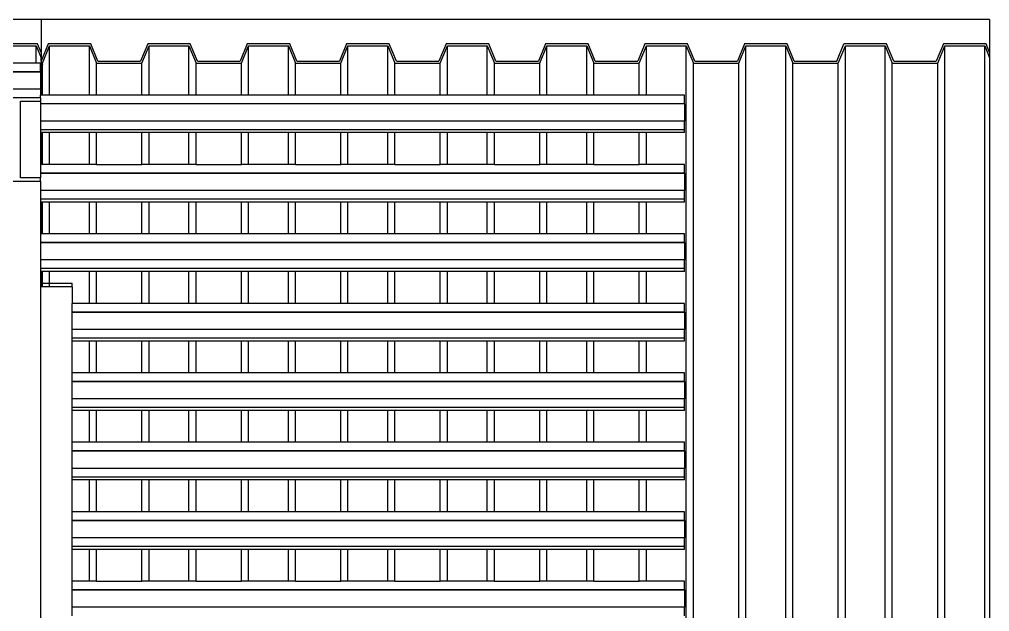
# Model space of a CAD drawing. Header units: metres. Extents: x -59 to 59, y -13 to 12.
# Drawn here: x 38.469 to 41.223, y 10.785 to 12.467 of the extents above; entities that cross this region are included whole.
import ezdxf

# ---------------------------------------------------------------- set-up
doc = ezdxf.new("R2010")
doc.units = ezdxf.units.M

msp = doc.modelspace()

# ---------------------------------------------------------------- linework, layer by layer
for p, q in [((38.5304, 12.467), (35.8374, 12.467)), ((38.5304, 12.467), (38.5304, 12.3733)), ((41.2234, 12.467), (38.5304, 12.467)), ((38.5304, 12.467), (38.5304, 12.3487)), ((41.2234, 12.467), (41.2234, 12.3733)), ((38.5203, 12.398), (38.3993, 12.398)), ((38.5304, 12.3733), (38.5203, 12.398)), ((38.5505, 12.398), (38.5304, 12.3487)), ((38.6716, 12.398), (38.5505, 12.398)), ((38.6918, 12.3487), (38.6716, 12.398)), ((38.833, 12.398), (38.8128, 12.3487)), ((38.954, 12.398), (38.833, 12.398)), ((38.9742, 12.3487), (38.954, 12.398)), ((39.1154, 12.398), (39.0952, 12.3487)), ((39.2364, 12.398), (39.1154, 12.398)), ((39.2566, 12.3487), (39.2364, 12.398)), ((39.3978, 12.398), (39.3776, 12.3487)), ((39.5188, 12.398), (39.3978, 12.398)), ((39.539, 12.3487), (39.5188, 12.398)), ((39.6802, 12.398), (39.66, 12.3487)), ((39.8012, 12.398), (39.6802, 12.398)), ((39.8214, 12.3487), (39.8012, 12.398)), ((39.9626, 12.398), (39.9424, 12.3487)), ((40.0836, 12.398), (39.9626, 12.398)), ((40.1038, 12.3487), (40.0836, 12.398)), ((40.245, 12.398), (40.2249, 12.3487)), ((40.3661, 12.398), (40.245, 12.398)), ((40.3862, 12.3487), (40.3661, 12.398)), ((40.5274, 12.398), (40.5073, 12.3487)), ((40.6485, 12.398), (40.5274, 12.398)), ((40.6686, 12.3487), (40.6485, 12.398)), ((40.7897, 12.3487), (40.8099, 12.398)), ((40.9309, 12.398), (40.8099, 12.398)), ((40.9511, 12.3487), (40.9309, 12.398)), ((41.0923, 12.398), (41.0721, 12.3487)), ((41.2133, 12.398), (41.0923, 12.398)), ((41.2234, 12.3733), (41.2133, 12.398)), ((38.4032, 12.3923), (38.5164, 12.3923)), ((38.5164, 12.343), (38.5164, 12.3923)), ((38.5164, 12.3923), (38.5304, 12.3581)), ((38.5304, 12.3733), (38.5304, 12.3581)), ((38.5343, 12.343), (38.5545, 12.3923)), ((38.5545, 12.2523), (38.5545, 12.3923)), ((38.5545, 12.3923), (38.6677, 12.3923)), ((38.6677, 12.2523), (38.6677, 12.3923)), ((38.6677, 12.3923), (38.6878, 12.343)), ((38.8167, 12.343), (38.8369, 12.3923)), ((38.8369, 12.3923), (38.9501, 12.3923)), ((38.8369, 12.2523), (38.8369, 12.3923)), ((38.9501, 12.2523), (38.9501, 12.3923)), ((38.9501, 12.3923), (38.9703, 12.343)), ((39.0991, 12.343), (39.1193, 12.3923)), ((39.1193, 12.2523), (39.1193, 12.3923)), ((39.1193, 12.3923), (39.2325, 12.3923)), ((39.2325, 12.3923), (39.2527, 12.343)), ((39.2325, 12.2523), (39.2325, 12.3923)), ((39.3815, 12.343), (39.4017, 12.3923)), ((39.4017, 12.3923), (39.5149, 12.3923)), ((39.4017, 12.2523), (39.4017, 12.3923)), ((39.5149, 12.3923), (39.5351, 12.343)), ((39.5149, 12.2523), (39.5149, 12.3923)), ((39.6639, 12.343), (39.6841, 12.3923)), ((39.6841, 12.3923), (39.7973, 12.3923)), ((39.6841, 12.2523), (39.6841, 12.3923)), ((39.7973, 12.2523), (39.7973, 12.3923)), ((39.7973, 12.3923), (39.8175, 12.343)), ((39.9464, 12.343), (39.9665, 12.3923)), ((39.9665, 12.3923), (40.0797, 12.3923)), ((39.9665, 12.2523), (39.9665, 12.3923)), ((40.0797, 12.2523), (40.0797, 12.3923)), ((40.0797, 12.3923), (40.0999, 12.343)), ((40.2288, 12.343), (40.2489, 12.3923)), ((40.2489, 12.2523), (40.2489, 12.3923)), ((40.2489, 12.3923), (40.3622, 12.3923)), ((40.3622, 12.3923), (40.3823, 12.343)), ((40.3622, 9.522), (40.3622, 12.3923)), ((40.5112, 12.343), (40.5314, 12.3923)), ((40.5314, 12.3923), (40.6446, 12.3923)), ((40.5314, 9.522), (40.5314, 12.3923)), ((40.6446, 9.522), (40.6446, 12.3923)), ((40.6446, 12.3923), (40.6647, 12.343)), ((40.7936, 12.343), (40.8138, 12.3923)), ((40.8138, 12.3923), (40.927, 12.3923)), ((40.8138, 9.522), (40.8138, 12.3923)), ((40.927, 9.522), (40.927, 12.3923)), ((40.927, 12.3923), (40.9472, 12.343)), ((41.076, 12.343), (41.0962, 12.3923)), ((41.0962, 12.3923), (41.2094, 12.3923)), ((41.0962, 9.522), (41.0962, 12.3923)), ((41.2094, 9.522), (41.2094, 12.3923)), ((41.2094, 12.3923), (41.2234, 12.3581)), ((41.2234, 12.3733), (41.2234, 12.3581)), ((38.5164, 12.343), (38.4032, 12.343)), ((38.5288, 12.343), (38.5164, 12.343)), ((38.5288, 12.3184), (38.5288, 12.343)), ((38.5304, 12.3487), (38.5304, 12.3581)), ((38.5304, 12.3487), (38.5304, 12.343)), ((38.5304, 12.343), (38.5304, 12.2523)), ((38.5304, 12.343), (38.5343, 12.343)), ((38.5343, 12.2523), (38.5343, 12.343)), ((38.5353, 12.3389), (38.5352, 12.3411)), ((38.6878, 12.343), (38.8167, 12.343)), ((38.6878, 12.2523), (38.6878, 12.343)), ((38.6918, 12.3487), (38.8128, 12.3487)), ((38.8167, 12.2523), (38.8167, 12.343)), ((38.9703, 12.343), (39.0991, 12.343)), ((38.9703, 12.2523), (38.9703, 12.343)), ((38.9742, 12.3487), (39.0952, 12.3487)), ((39.0991, 12.2523), (39.0991, 12.343)), ((39.2527, 12.343), (39.3815, 12.343)), ((39.2527, 12.2523), (39.2527, 12.343)), ((39.2566, 12.3487), (39.3776, 12.3487)), ((39.3815, 12.2523), (39.3815, 12.343)), ((39.5351, 12.343), (39.6639, 12.343)), ((39.5351, 12.2523), (39.5351, 12.343)), ((39.539, 12.3487), (39.66, 12.3487)), ((39.6639, 12.2523), (39.6639, 12.343)), ((39.8175, 12.2523), (39.8175, 12.343)), ((39.8175, 12.343), (39.9464, 12.343)), ((39.8214, 12.3487), (39.9424, 12.3487)), ((39.9464, 12.2523), (39.9464, 12.343)), ((40.0999, 12.2523), (40.0999, 12.343)), ((40.0999, 12.343), (40.2288, 12.343)), ((40.1038, 12.3487), (40.2249, 12.3487)), ((40.2288, 12.2523), (40.2288, 12.343)), ((40.3823, 9.4727), (40.3823, 12.343)), ((40.3823, 12.343), (40.5112, 12.343)), ((40.3862, 12.3487), (40.5073, 12.3487)), ((40.5112, 9.4727), (40.5112, 12.343)), ((40.6647, 12.343), (40.7936, 12.343)), ((40.6647, 9.4727), (40.6647, 12.343)), ((40.6686, 12.3487), (40.7897, 12.3487)), ((40.7936, 9.4727), (40.7936, 12.343)), ((40.9472, 12.343), (41.076, 12.343)), ((40.9472, 9.4727), (40.9472, 12.343)), ((40.9511, 12.3487), (41.0721, 12.3487)), ((41.076, 9.4727), (41.076, 12.343)), ((41.2234, 12.3581), (41.2234, 9.4878)), ((38.5288, 12.3184), (23.5288, 12.3184)), ((38.5288, 12.3175), (23.5288, 12.3175)), ((38.5288, 12.3184), (38.5288, 12.3175)), ((38.5288, 12.3175), (38.5288, 12.2691)), ((38.5288, 12.2691), (23.5288, 12.2691)), ((38.5288, 12.2691), (38.5288, 12.2523)), ((38.5288, 12.2444), (38.4088, 12.2444)), ((38.4719, 12.0173), (38.4719, 12.2347)), ((38.4719, 12.2347), (38.5288, 12.2347)), ((38.5304, 12.2523), (38.5288, 12.2523)), ((38.5288, 12.2444), (38.5288, 12.2523)), ((38.5288, 12.2444), (38.5288, 12.2347)), ((38.5288, 12.2347), (38.5288, 12.2277)), ((38.5343, 12.2523), (38.5304, 12.2523)), ((38.5545, 12.2523), (38.5343, 12.2523)), ((38.6677, 12.2523), (38.5545, 12.2523)), ((38.6878, 12.2523), (38.6677, 12.2523)), ((38.8167, 12.2523), (38.6878, 12.2523)), ((38.8369, 12.2523), (38.8167, 12.2523)), ((38.9501, 12.2523), (38.8369, 12.2523)), ((38.9703, 12.2523), (38.9501, 12.2523)), ((39.0991, 12.2523), (38.9703, 12.2523)), ((39.1193, 12.2523), (39.0991, 12.2523)), ((39.2325, 12.2523), (39.1193, 12.2523)), ((39.2527, 12.2523), (39.2325, 12.2523)), ((39.3815, 12.2523), (39.2527, 12.2523)), ((39.4017, 12.2523), (39.3815, 12.2523)), ((39.5149, 12.2523), (39.4017, 12.2523)), ((39.5351, 12.2523), (39.5149, 12.2523)), ((39.6639, 12.2523), (39.5351, 12.2523)), ((39.6841, 12.2523), (39.6639, 12.2523)), ((39.7973, 12.2523), (39.6841, 12.2523)), ((39.8175, 12.2523), (39.7973, 12.2523)), ((39.9464, 12.2523), (39.8175, 12.2523)), ((39.9665, 12.2523), (39.9464, 12.2523)), ((40.0797, 12.2523), (39.9665, 12.2523)), ((40.0999, 12.2523), (40.0797, 12.2523)), ((40.2288, 12.2523), (40.0999, 12.2523)), ((40.2489, 12.2523), (40.2288, 12.2523)), ((40.3575, 12.2523), (40.2489, 12.2523)), ((40.3575, 12.2277), (40.3575, 12.2523)), ((40.3575, 12.2277), (38.5288, 12.2277)), ((38.5288, 12.2277), (38.5288, 12.2268)), ((40.3575, 12.2268), (38.5288, 12.2268)), ((38.5288, 12.2268), (38.5288, 12.1783)), ((40.3575, 12.2277), (40.3575, 12.2268)), ((40.3575, 12.2268), (40.3575, 12.1783)), ((40.3575, 12.1783), (38.5288, 12.1783)), ((38.5288, 12.1783), (38.5288, 12.1537)), ((40.3575, 12.1537), (40.3575, 12.1783)), ((40.3575, 12.1537), (38.5288, 12.1537)), ((38.5288, 12.1537), (38.5288, 12.1455)), ((40.3575, 12.1455), (40.3575, 12.1537)), ((38.5304, 12.1455), (38.5288, 12.1455)), ((38.5288, 12.1455), (38.5288, 12.055)), ((38.5304, 12.1455), (38.5304, 12.055)), ((38.5343, 12.1455), (38.5304, 12.1455)), ((38.5343, 12.055), (38.5343, 12.1455)), ((38.5545, 12.1455), (38.5343, 12.1455)), ((38.5545, 12.055), (38.5545, 12.1455)), ((38.6677, 12.1455), (38.5545, 12.1455)), ((38.6677, 12.055), (38.6677, 12.1455)), ((38.6878, 12.1455), (38.6677, 12.1455)), ((38.6878, 12.055), (38.6878, 12.1455)), ((38.8167, 12.1455), (38.6878, 12.1455)), ((38.8167, 12.055), (38.8167, 12.1455)), ((38.8369, 12.1455), (38.8167, 12.1455)), ((38.8369, 12.055), (38.8369, 12.1455)), ((38.9501, 12.1455), (38.8369, 12.1455)), ((38.9501, 12.055), (38.9501, 12.1455)), ((38.9703, 12.1455), (38.9501, 12.1455)), ((38.9703, 12.055), (38.9703, 12.1455)), ((39.0991, 12.1455), (38.9703, 12.1455)), ((39.0991, 12.055), (39.0991, 12.1455)), ((39.1193, 12.1455), (39.0991, 12.1455)), ((39.1193, 12.055), (39.1193, 12.1455)), ((39.2325, 12.1455), (39.1193, 12.1455)), ((39.2325, 12.055), (39.2325, 12.1455)), ((39.2527, 12.1455), (39.2325, 12.1455)), ((39.2527, 12.055), (39.2527, 12.1455)), ((39.3815, 12.1455), (39.2527, 12.1455)), ((39.3815, 12.055), (39.3815, 12.1455)), ((39.4017, 12.1455), (39.3815, 12.1455)), ((39.4017, 12.055), (39.4017, 12.1455)), ((39.5149, 12.1455), (39.4017, 12.1455)), ((39.5149, 12.055), (39.5149, 12.1455)), ((39.5351, 12.1455), (39.5149, 12.1455)), ((39.5351, 12.055), (39.5351, 12.1455)), ((39.6639, 12.1455), (39.5351, 12.1455)), ((39.6639, 12.055), (39.6639, 12.1455)), ((39.6841, 12.1455), (39.6639, 12.1455)), ((39.6841, 12.055), (39.6841, 12.1455)), ((39.7973, 12.1455), (39.6841, 12.1455)), ((39.7973, 12.055), (39.7973, 12.1455)), ((39.8175, 12.1455), (39.7973, 12.1455)), ((39.8175, 12.055), (39.8175, 12.1455)), ((39.9464, 12.1455), (39.8175, 12.1455)), ((39.9464, 12.055), (39.9464, 12.1455)), ((39.9665, 12.1455), (39.9464, 12.1455)), ((39.9665, 12.055), (39.9665, 12.1455)), ((40.0797, 12.1455), (39.9665, 12.1455)), ((40.0797, 12.055), (40.0797, 12.1455)), ((40.0999, 12.1455), (40.0797, 12.1455)), ((40.0999, 12.055), (40.0999, 12.1455)), ((40.2288, 12.1455), (40.0999, 12.1455)), ((40.2288, 12.055), (40.2288, 12.1455)), ((40.2489, 12.1455), (40.2288, 12.1455)), ((40.2489, 12.055), (40.2489, 12.1455)), ((40.3575, 12.1455), (40.2489, 12.1455)), ((38.5304, 12.055), (38.5288, 12.055)), ((38.5288, 12.055), (38.5288, 12.0304)), ((38.5343, 12.055), (38.5304, 12.055)), ((38.5545, 12.055), (38.5343, 12.055)), ((38.6677, 12.055), (38.5545, 12.055)), ((38.6878, 12.055), (38.6677, 12.055)), ((38.6878, 12.055), (38.8167, 12.055)), ((38.8369, 12.055), (38.8167, 12.055)), ((38.9501, 12.055), (38.8369, 12.055)), ((38.9703, 12.055), (38.9501, 12.055)), ((38.9703, 12.055), (39.0991, 12.055)), ((39.1193, 12.055), (39.0991, 12.055)), ((39.2325, 12.055), (39.1193, 12.055)), ((39.2527, 12.055), (39.2325, 12.055)), ((39.2527, 12.055), (39.3815, 12.055)), ((39.4017, 12.055), (39.3815, 12.055)), ((39.5149, 12.055), (39.4017, 12.055)), ((39.5351, 12.055), (39.5149, 12.055)), ((39.5351, 12.055), (39.6639, 12.055)), ((39.6841, 12.055), (39.6639, 12.055)), ((39.7973, 12.055), (39.6841, 12.055)), ((39.8175, 12.055), (39.7973, 12.055)), ((39.8175, 12.055), (39.9464, 12.055)), ((39.9665, 12.055), (39.9464, 12.055)), ((40.0797, 12.055), (39.9665, 12.055)), ((40.0999, 12.055), (40.0797, 12.055)), ((40.0999, 12.055), (40.2288, 12.055)), ((40.2489, 12.055), (40.2288, 12.055)), ((40.3575, 12.055), (40.2489, 12.055)), ((40.3575, 12.0304), (40.3575, 12.055)), ((38.5288, 12.0173), (38.4719, 12.0173)), ((40.3575, 12.0304), (38.5288, 12.0304)), ((38.5288, 12.0304), (38.5288, 12.0296)), ((40.3575, 12.0296), (38.5288, 12.0296)), ((38.5288, 12.0296), (38.5288, 12.0173)), ((38.5288, 12.0077), (38.5288, 12.0173)), ((40.3575, 12.0304), (40.3575, 12.0296)), ((40.3575, 12.0296), (40.3575, 11.9811)), ((38.4088, 12.0077), (38.5288, 12.0077)), ((38.5288, 12.0077), (38.5288, 11.9811)), ((40.3575, 11.9811), (38.5288, 11.9811)), ((38.5288, 11.9811), (38.5288, 11.9564)), ((40.3575, 11.9564), (38.5288, 11.9564)), ((38.5288, 11.9564), (38.5288, 11.9482)), ((40.3575, 11.9564), (40.3575, 11.9811)), ((40.3575, 11.9482), (40.3575, 11.9564)), ((38.5304, 11.9482), (38.5288, 11.9482)), ((38.5288, 11.9482), (38.5288, 11.8578)), ((38.5304, 11.9482), (38.5304, 11.8578)), ((38.5343, 11.9482), (38.5304, 11.9482)), ((38.5343, 11.8578), (38.5343, 11.9482)), ((38.5545, 11.9482), (38.5343, 11.9482)), ((38.5545, 11.8578), (38.5545, 11.9482)), ((38.6677, 11.9482), (38.5545, 11.9482)), ((38.6677, 11.8578), (38.6677, 11.9482)), ((38.6878, 11.9482), (38.6677, 11.9482)), ((38.6878, 11.8578), (38.6878, 11.9482)), ((38.8167, 11.9482), (38.6878, 11.9482)), ((38.8167, 11.8578), (38.8167, 11.9482)), ((38.8369, 11.9482), (38.8167, 11.9482)), ((38.8369, 11.8578), (38.8369, 11.9482)), ((38.9501, 11.9482), (38.8369, 11.9482)), ((38.9501, 11.8578), (38.9501, 11.9482)), ((38.9703, 11.9482), (38.9501, 11.9482)), ((38.9703, 11.8578), (38.9703, 11.9482)), ((39.0991, 11.9482), (38.9703, 11.9482)), ((39.0991, 11.8578), (39.0991, 11.9482)), ((39.1193, 11.9482), (39.0991, 11.9482)), ((39.1193, 11.8578), (39.1193, 11.9482)), ((39.2325, 11.9482), (39.1193, 11.9482)), ((39.2325, 11.8578), (39.2325, 11.9482)), ((39.2527, 11.9482), (39.2325, 11.9482)), ((39.2527, 11.8578), (39.2527, 11.9482)), ((39.3815, 11.9482), (39.2527, 11.9482)), ((39.3815, 11.8578), (39.3815, 11.9482)), ((39.4017, 11.9482), (39.3815, 11.9482)), ((39.4017, 11.8578), (39.4017, 11.9482)), ((39.5149, 11.9482), (39.4017, 11.9482)), ((39.5149, 11.8578), (39.5149, 11.9482)), ((39.5351, 11.9482), (39.5149, 11.9482)), ((39.5351, 11.8578), (39.5351, 11.9482)), ((39.6639, 11.9482), (39.5351, 11.9482)), ((39.6639, 11.8578), (39.6639, 11.9482)), ((39.6841, 11.9482), (39.6639, 11.9482)), ((39.6841, 11.8578), (39.6841, 11.9482)), ((39.7973, 11.9482), (39.6841, 11.9482)), ((39.7973, 11.8578), (39.7973, 11.9482)), ((39.8175, 11.9482), (39.7973, 11.9482)), ((39.8175, 11.8578), (39.8175, 11.9482)), ((39.9464, 11.9482), (39.8175, 11.9482)), ((39.9464, 11.8578), (39.9464, 11.9482)), ((39.9665, 11.9482), (39.9464, 11.9482)), ((39.9665, 11.8578), (39.9665, 11.9482)), ((40.0797, 11.9482), (39.9665, 11.9482)), ((40.0797, 11.8578), (40.0797, 11.9482)), ((40.0999, 11.9482), (40.0797, 11.9482)), ((40.0999, 11.8578), (40.0999, 11.9482)), ((40.2288, 11.9482), (40.0999, 11.9482)), ((40.2288, 11.8578), (40.2288, 11.9482)), ((40.2489, 11.9482), (40.2288, 11.9482)), ((40.2489, 11.8578), (40.2489, 11.9482)), ((40.3575, 11.9482), (40.2489, 11.9482)), ((38.5304, 11.8578), (38.5288, 11.8578)), ((38.5288, 11.8578), (38.5288, 11.8331)), ((38.5343, 11.8578), (38.5304, 11.8578)), ((38.5545, 11.8578), (38.5343, 11.8578)), ((38.6677, 11.8578), (38.5545, 11.8578)), ((38.6878, 11.8578), (38.6677, 11.8578)), ((38.8167, 11.8578), (38.6878, 11.8578)), ((38.8369, 11.8578), (38.8167, 11.8578)), ((38.9501, 11.8578), (38.8369, 11.8578)), ((38.9703, 11.8578), (38.9501, 11.8578)), ((39.0991, 11.8578), (38.9703, 11.8578)), ((39.1193, 11.8578), (39.0991, 11.8578)), ((39.2325, 11.8578), (39.1193, 11.8578)), ((39.2527, 11.8578), (39.2325, 11.8578)), ((39.3815, 11.8578), (39.2527, 11.8578)), ((39.4017, 11.8578), (39.3815, 11.8578)), ((39.5149, 11.8578), (39.4017, 11.8578)), ((39.5351, 11.8578), (39.5149, 11.8578)), ((39.6639, 11.8578), (39.5351, 11.8578)), ((39.6841, 11.8578), (39.6639, 11.8578)), ((39.7973, 11.8578), (39.6841, 11.8578)), ((39.8175, 11.8578), (39.7973, 11.8578)), ((39.9464, 11.8578), (39.8175, 11.8578)), ((39.9665, 11.8578), (39.9464, 11.8578)), ((40.0797, 11.8578), (39.9665, 11.8578)), ((40.0999, 11.8578), (40.0797, 11.8578)), ((40.2288, 11.8578), (40.0999, 11.8578)), ((40.2489, 11.8578), (40.2288, 11.8578)), ((40.3575, 11.8578), (40.2489, 11.8578)), ((40.3575, 11.8331), (40.3575, 11.8578)), ((40.3575, 11.8331), (38.5288, 11.8331)), ((38.5288, 11.8331), (38.5288, 11.8323)), ((40.3575, 11.8323), (38.5288, 11.8323)), ((38.5288, 11.8323), (38.5288, 11.7838)), ((40.3575, 11.8331), (40.3575, 11.8323)), ((40.3575, 11.8323), (40.3575, 11.7838)), ((40.3575, 11.7838), (38.5288, 11.7838)), ((38.5288, 11.7838), (38.5288, 11.7591)), ((40.3575, 11.7591), (40.3575, 11.7838)), ((40.3575, 11.7591), (38.5288, 11.7591)), ((38.5288, 11.7591), (38.5288, 11.7509)), ((38.5304, 11.7509), (38.5288, 11.7509)), ((38.5288, 11.7509), (38.5288, 11.7178)), ((38.5304, 11.7509), (38.5304, 11.7178)), ((38.5343, 11.7509), (38.5304, 11.7509)), ((38.5343, 11.7178), (38.5343, 11.7509)), ((38.5545, 11.7509), (38.5343, 11.7509)), ((38.5545, 11.7178), (38.5545, 11.7509)), ((38.6677, 11.7509), (38.5545, 11.7509)), ((38.6677, 11.6605), (38.6677, 11.7509)), ((38.6878, 11.7509), (38.6677, 11.7509)), ((38.6878, 11.6605), (38.6878, 11.7509)), ((38.8167, 11.7509), (38.6878, 11.7509)), ((38.8167, 11.6605), (38.8167, 11.7509)), ((38.8369, 11.7509), (38.8167, 11.7509)), ((38.8369, 11.6605), (38.8369, 11.7509)), ((38.9501, 11.7509), (38.8369, 11.7509)), ((38.9501, 11.6605), (38.9501, 11.7509)), ((38.9703, 11.7509), (38.9501, 11.7509)), ((38.9703, 11.6605), (38.9703, 11.7509)), ((39.0991, 11.7509), (38.9703, 11.7509)), ((39.0991, 11.6605), (39.0991, 11.7509)), ((39.1193, 11.7509), (39.0991, 11.7509)), ((39.1193, 11.6605), (39.1193, 11.7509)), ((39.2325, 11.7509), (39.1193, 11.7509)), ((39.2325, 11.6605), (39.2325, 11.7509)), ((39.2527, 11.7509), (39.2325, 11.7509)), ((39.2527, 11.6605), (39.2527, 11.7509)), ((39.3815, 11.7509), (39.2527, 11.7509)), ((39.3815, 11.6605), (39.3815, 11.7509)), ((39.4017, 11.7509), (39.3815, 11.7509)), ((39.4017, 11.6605), (39.4017, 11.7509)), ((39.5149, 11.7509), (39.4017, 11.7509)), ((39.5149, 11.6605), (39.5149, 11.7509)), ((39.5351, 11.7509), (39.5149, 11.7509)), ((39.5351, 11.6605), (39.5351, 11.7509)), ((39.6639, 11.7509), (39.5351, 11.7509)), ((39.6639, 11.6605), (39.6639, 11.7509)), ((39.6841, 11.7509), (39.6639, 11.7509)), ((39.6841, 11.6605), (39.6841, 11.7509)), ((39.7973, 11.7509), (39.6841, 11.7509)), ((39.7973, 11.6605), (39.7973, 11.7509)), ((39.8175, 11.7509), (39.7973, 11.7509)), ((39.8175, 11.6605), (39.8175, 11.7509)), ((39.9464, 11.7509), (39.8175, 11.7509)), ((39.9464, 11.6605), (39.9464, 11.7509)), ((39.9665, 11.7509), (39.9464, 11.7509)), ((39.9665, 11.6605), (39.9665, 11.7509)), ((40.0797, 11.7509), (39.9665, 11.7509)), ((40.0797, 11.6605), (40.0797, 11.7509)), ((40.0999, 11.7509), (40.0797, 11.7509)), ((40.0999, 11.6605), (40.0999, 11.7509)), ((40.2288, 11.7509), (40.0999, 11.7509)), ((40.2288, 11.6605), (40.2288, 11.7509)), ((40.2489, 11.7509), (40.2288, 11.7509)), ((40.2489, 11.6605), (40.2489, 11.7509)), ((40.3575, 11.7509), (40.2489, 11.7509)), ((40.3575, 11.7509), (40.3575, 11.7591)), ((38.5288, 11.7178), (38.5304, 11.7178)), ((38.5288, 11.7178), (38.5288, 11.7079)), ((38.5304, 11.7079), (38.5288, 11.7079)), ((38.5288, 11.7079), (38.5288, 5.7693)), ((38.5304, 11.7178), (38.5304, 11.7079)), ((38.5304, 11.7178), (38.5343, 11.7178)), ((38.5343, 11.7079), (38.5304, 11.7079)), ((38.5343, 11.7079), (38.5343, 11.7178)), ((38.5343, 11.7178), (38.5545, 11.7178)), ((38.5545, 11.7079), (38.5343, 11.7079)), ((38.5545, 11.7079), (38.5545, 11.7178)), ((38.5545, 11.7178), (38.6188, 11.7178)), ((38.6188, 11.7079), (38.5545, 11.7079)), ((38.6188, 11.7079), (38.6188, 11.7178)), ((38.6188, 11.7079), (38.6188, 11.6605)), ((38.6677, 11.6605), (38.6188, 11.6605)), ((38.6188, 11.6358), (38.6188, 11.6605)), ((38.6878, 11.6605), (38.6677, 11.6605)), ((38.8167, 11.6605), (38.6878, 11.6605)), ((38.8369, 11.6605), (38.8167, 11.6605)), ((38.9501, 11.6605), (38.8369, 11.6605)), ((38.9703, 11.6605), (38.9501, 11.6605)), ((39.0991, 11.6605), (38.9703, 11.6605)), ((39.1193, 11.6605), (39.0991, 11.6605)), ((39.2325, 11.6605), (39.1193, 11.6605)), ((39.2527, 11.6605), (39.2325, 11.6605)), ((39.3815, 11.6605), (39.2527, 11.6605)), ((39.4017, 11.6605), (39.3815, 11.6605)), ((39.5149, 11.6605), (39.4017, 11.6605)), ((39.5351, 11.6605), (39.5149, 11.6605)), ((39.6639, 11.6605), (39.5351, 11.6605)), ((39.6841, 11.6605), (39.6639, 11.6605)), ((39.7973, 11.6605), (39.6841, 11.6605)), ((39.8175, 11.6605), (39.7973, 11.6605)), ((39.9464, 11.6605), (39.8175, 11.6605)), ((39.9665, 11.6605), (39.9464, 11.6605)), ((40.0797, 11.6605), (39.9665, 11.6605)), ((40.0999, 11.6605), (40.0797, 11.6605)), ((40.2288, 11.6605), (40.0999, 11.6605)), ((40.2489, 11.6605), (40.2288, 11.6605)), ((40.3575, 11.6605), (40.2489, 11.6605)), ((40.3575, 11.6358), (40.3575, 11.6605)), ((40.3575, 11.6358), (38.6188, 11.6358)), ((38.6188, 11.635), (38.6188, 11.6358)), ((40.3575, 11.635), (38.6188, 11.635)), ((38.6188, 11.5865), (38.6188, 11.635)), ((40.3575, 11.6358), (40.3575, 11.635)), ((40.3575, 11.635), (40.3575, 11.5865)), ((40.3575, 11.5865), (38.6188, 11.5865)), ((38.6188, 11.5618), (38.6188, 11.5865)), ((40.3575, 11.5618), (40.3575, 11.5865)), ((40.3575, 11.5618), (38.6188, 11.5618)), ((38.6188, 11.5536), (38.6188, 11.5618)), ((38.6677, 11.5536), (38.6188, 11.5536)), ((38.6188, 11.4632), (38.6188, 11.5536)), ((38.6677, 11.4632), (38.6677, 11.5536)), ((38.6878, 11.5536), (38.6677, 11.5536)), ((38.6878, 11.4632), (38.6878, 11.5536)), ((38.8167, 11.5536), (38.6878, 11.5536)), ((38.8167, 11.4632), (38.8167, 11.5536)), ((38.8369, 11.5536), (38.8167, 11.5536)), ((38.8369, 11.4632), (38.8369, 11.5536)), ((38.9501, 11.5536), (38.8369, 11.5536)), ((38.9501, 11.4632), (38.9501, 11.5536)), ((38.9703, 11.5536), (38.9501, 11.5536)), ((38.9703, 11.4632), (38.9703, 11.5536)), ((39.0991, 11.5536), (38.9703, 11.5536)), ((39.0991, 11.4632), (39.0991, 11.5536)), ((39.1193, 11.5536), (39.0991, 11.5536)), ((39.1193, 11.4632), (39.1193, 11.5536)), ((39.2325, 11.5536), (39.1193, 11.5536)), ((39.2325, 11.4632), (39.2325, 11.5536)), ((39.2527, 11.5536), (39.2325, 11.5536)), ((39.2527, 11.4632), (39.2527, 11.5536)), ((39.3815, 11.5536), (39.2527, 11.5536)), ((39.3815, 11.4632), (39.3815, 11.5536)), ((39.4017, 11.5536), (39.3815, 11.5536)), ((39.4017, 11.4632), (39.4017, 11.5536)), ((39.5149, 11.5536), (39.4017, 11.5536)), ((39.5149, 11.4632), (39.5149, 11.5536)), ((39.5351, 11.5536), (39.5149, 11.5536)), ((39.5351, 11.4632), (39.5351, 11.5536)), ((39.6639, 11.5536), (39.5351, 11.5536)), ((39.6639, 11.4632), (39.6639, 11.5536)), ((39.6841, 11.5536), (39.6639, 11.5536)), ((39.6841, 11.4632), (39.6841, 11.5536)), ((39.7973, 11.5536), (39.6841, 11.5536)), ((39.7973, 11.4632), (39.7973, 11.5536)), ((39.8175, 11.5536), (39.7973, 11.5536)), ((39.8175, 11.4632), (39.8175, 11.5536)), ((39.9464, 11.5536), (39.8175, 11.5536)), ((39.9464, 11.4632), (39.9464, 11.5536)), ((39.9665, 11.5536), (39.9464, 11.5536)), ((39.9665, 11.4632), (39.9665, 11.5536)), ((40.0797, 11.5536), (39.9665, 11.5536)), ((40.0797, 11.4632), (40.0797, 11.5536)), ((40.0999, 11.5536), (40.0797, 11.5536)), ((40.0999, 11.4632), (40.0999, 11.5536)), ((40.2288, 11.5536), (40.0999, 11.5536)), ((40.2288, 11.4632), (40.2288, 11.5536)), ((40.2489, 11.5536), (40.2288, 11.5536)), ((40.2489, 11.4632), (40.2489, 11.5536)), ((40.3575, 11.5536), (40.2489, 11.5536)), ((40.3575, 11.5536), (40.3575, 11.5618)), ((38.6677, 11.4632), (38.6188, 11.4632)), ((38.6188, 11.4385), (38.6188, 11.4632)), ((38.6878, 11.4632), (38.6677, 11.4632)), ((38.8167, 11.4632), (38.6878, 11.4632)), ((38.8369, 11.4632), (38.8167, 11.4632)), ((38.9501, 11.4632), (38.8369, 11.4632)), ((38.9703, 11.4632), (38.9501, 11.4632)), ((39.0991, 11.4632), (38.9703, 11.4632)), ((39.1193, 11.4632), (39.0991, 11.4632)), ((39.2325, 11.4632), (39.1193, 11.4632)), ((39.2527, 11.4632), (39.2325, 11.4632)), ((39.3815, 11.4632), (39.2527, 11.4632)), ((39.4017, 11.4632), (39.3815, 11.4632)), ((39.5149, 11.4632), (39.4017, 11.4632)), ((39.5351, 11.4632), (39.5149, 11.4632)), ((39.6639, 11.4632), (39.5351, 11.4632)), ((39.6841, 11.4632), (39.6639, 11.4632)), ((39.7973, 11.4632), (39.6841, 11.4632)), ((39.8175, 11.4632), (39.7973, 11.4632)), ((39.9464, 11.4632), (39.8175, 11.4632)), ((39.9665, 11.4632), (39.9464, 11.4632)), ((40.0797, 11.4632), (39.9665, 11.4632)), ((40.0999, 11.4632), (40.0797, 11.4632)), ((40.2288, 11.4632), (40.0999, 11.4632)), ((40.2489, 11.4632), (40.2288, 11.4632)), ((40.3575, 11.4632), (40.2489, 11.4632)), ((40.3575, 11.4385), (40.3575, 11.4632)), ((40.3575, 11.4385), (38.6188, 11.4385)), ((38.6188, 11.4377), (38.6188, 11.4385)), ((40.3575, 11.4377), (38.6188, 11.4377)), ((38.6188, 11.3892), (38.6188, 11.4377)), ((40.3575, 11.4385), (40.3575, 11.4377)), ((40.3575, 11.4377), (40.3575, 11.3892)), ((40.3575, 11.3892), (38.6188, 11.3892)), ((38.6188, 11.3646), (38.6188, 11.3892)), ((40.3575, 11.3646), (40.3575, 11.3892)), ((40.3575, 11.3646), (38.6188, 11.3646)), ((38.6188, 11.3563), (38.6188, 11.3646)), ((38.6677, 11.3563), (38.6188, 11.3563)), ((38.6188, 11.2659), (38.6188, 11.3563)), ((38.6677, 11.2659), (38.6677, 11.3563)), ((38.6878, 11.3563), (38.6677, 11.3563)), ((38.6878, 11.2659), (38.6878, 11.3563)), ((38.8167, 11.3563), (38.6878, 11.3563)), ((38.8167, 11.2659), (38.8167, 11.3563)), ((38.8369, 11.3563), (38.8167, 11.3563)), ((38.8369, 11.2659), (38.8369, 11.3563)), ((38.9501, 11.3563), (38.8369, 11.3563)), ((38.9501, 11.2659), (38.9501, 11.3563)), ((38.9703, 11.3563), (38.9501, 11.3563)), ((38.9703, 11.2659), (38.9703, 11.3563)), ((39.0991, 11.3563), (38.9703, 11.3563)), ((39.0991, 11.2659), (39.0991, 11.3563)), ((39.1193, 11.3563), (39.0991, 11.3563)), ((39.1193, 11.2659), (39.1193, 11.3563)), ((39.2325, 11.3563), (39.1193, 11.3563)), ((39.2325, 11.2659), (39.2325, 11.3563)), ((39.2527, 11.3563), (39.2325, 11.3563)), ((39.2527, 11.2659), (39.2527, 11.3563)), ((39.3815, 11.3563), (39.2527, 11.3563)), ((39.3815, 11.2659), (39.3815, 11.3563)), ((39.4017, 11.3563), (39.3815, 11.3563)), ((39.4017, 11.2659), (39.4017, 11.3563)), ((39.5149, 11.3563), (39.4017, 11.3563)), ((39.5149, 11.2659), (39.5149, 11.3563)), ((39.5351, 11.3563), (39.5149, 11.3563)), ((39.5351, 11.2659), (39.5351, 11.3563)), ((39.6639, 11.3563), (39.5351, 11.3563)), ((39.6639, 11.2659), (39.6639, 11.3563)), ((39.6841, 11.3563), (39.6639, 11.3563)), ((39.6841, 11.2659), (39.6841, 11.3563)), ((39.7973, 11.3563), (39.6841, 11.3563)), ((39.7973, 11.2659), (39.7973, 11.3563)), ((39.8175, 11.3563), (39.7973, 11.3563)), ((39.8175, 11.2659), (39.8175, 11.3563)), ((39.9464, 11.3563), (39.8175, 11.3563)), ((39.9464, 11.2659), (39.9464, 11.3563)), ((39.9665, 11.3563), (39.9464, 11.3563)), ((39.9665, 11.2659), (39.9665, 11.3563)), ((40.0797, 11.3563), (39.9665, 11.3563)), ((40.0797, 11.2659), (40.0797, 11.3563)), ((40.0999, 11.3563), (40.0797, 11.3563)), ((40.0999, 11.2659), (40.0999, 11.3563)), ((40.2288, 11.3563), (40.0999, 11.3563)), ((40.2288, 11.2659), (40.2288, 11.3563)), ((40.2489, 11.3563), (40.2288, 11.3563)), ((40.2489, 11.2659), (40.2489, 11.3563)), ((40.3575, 11.3563), (40.2489, 11.3563)), ((40.3575, 11.3563), (40.3575, 11.3646)), ((38.6677, 11.2659), (38.6188, 11.2659)), ((38.6188, 11.2413), (38.6188, 11.2659)), ((40.3575, 11.2413), (38.6188, 11.2413)), ((38.6188, 11.2404), (38.6188, 11.2413)), ((40.3575, 11.2404), (38.6188, 11.2404)), ((38.6188, 11.1919), (38.6188, 11.2404)), ((38.6878, 11.2659), (38.6677, 11.2659)), ((38.8167, 11.2659), (38.6878, 11.2659)), ((38.8369, 11.2659), (38.8167, 11.2659)), ((38.9501, 11.2659), (38.8369, 11.2659)), ((38.9703, 11.2659), (38.9501, 11.2659)), ((39.0991, 11.2659), (38.9703, 11.2659)), ((39.1193, 11.2659), (39.0991, 11.2659)), ((39.2325, 11.2659), (39.1193, 11.2659)), ((39.2527, 11.2659), (39.2325, 11.2659)), ((39.3815, 11.2659), (39.2527, 11.2659)), ((39.4017, 11.2659), (39.3815, 11.2659)), ((39.5149, 11.2659), (39.4017, 11.2659)), ((39.5351, 11.2659), (39.5149, 11.2659)), ((39.6639, 11.2659), (39.5351, 11.2659)), ((39.6841, 11.2659), (39.6639, 11.2659)), ((39.7973, 11.2659), (39.6841, 11.2659)), ((39.8175, 11.2659), (39.7973, 11.2659)), ((39.9464, 11.2659), (39.8175, 11.2659)), ((39.9665, 11.2659), (39.9464, 11.2659)), ((40.0797, 11.2659), (39.9665, 11.2659)), ((40.0999, 11.2659), (40.0797, 11.2659)), ((40.2288, 11.2659), (40.0999, 11.2659)), ((40.2489, 11.2659), (40.2288, 11.2659)), ((40.3575, 11.2659), (40.2489, 11.2659)), ((40.3575, 11.2413), (40.3575, 11.2659)), ((40.3575, 11.2413), (40.3575, 11.2404)), ((40.3575, 11.2404), (40.3575, 11.1919)), ((40.3575, 11.1919), (38.6188, 11.1919)), ((38.6188, 11.1673), (38.6188, 11.1919)), ((40.3575, 11.1673), (40.3575, 11.1919)), ((40.3575, 11.1673), (38.6188, 11.1673)), ((38.6188, 11.1591), (38.6188, 11.1673)), ((38.6677, 11.1591), (38.6188, 11.1591)), ((38.6188, 11.0686), (38.6188, 11.1591)), ((38.6677, 11.0686), (38.6677, 11.1591)), ((38.6878, 11.1591), (38.6677, 11.1591)), ((38.6878, 11.0686), (38.6878, 11.1591)), ((38.8167, 11.1591), (38.6878, 11.1591)), ((38.8167, 11.0686), (38.8167, 11.1591)), ((38.8369, 11.1591), (38.8167, 11.1591)), ((38.8369, 11.0686), (38.8369, 11.1591)), ((38.9501, 11.1591), (38.8369, 11.1591)), ((38.9501, 11.0686), (38.9501, 11.1591)), ((38.9703, 11.1591), (38.9501, 11.1591)), ((38.9703, 11.0686), (38.9703, 11.1591)), ((39.0991, 11.1591), (38.9703, 11.1591)), ((39.0991, 11.0686), (39.0991, 11.1591)), ((39.1193, 11.1591), (39.0991, 11.1591)), ((39.1193, 11.0686), (39.1193, 11.1591)), ((39.2325, 11.1591), (39.1193, 11.1591)), ((39.2325, 11.0686), (39.2325, 11.1591)), ((39.2527, 11.1591), (39.2325, 11.1591)), ((39.2527, 11.0686), (39.2527, 11.1591)), ((39.3815, 11.1591), (39.2527, 11.1591)), ((39.3815, 11.0686), (39.3815, 11.1591)), ((39.4017, 11.1591), (39.3815, 11.1591)), ((39.4017, 11.0686), (39.4017, 11.1591)), ((39.5149, 11.1591), (39.4017, 11.1591)), ((39.5149, 11.0686), (39.5149, 11.1591)), ((39.5351, 11.1591), (39.5149, 11.1591)), ((39.5351, 11.0686), (39.5351, 11.1591)), ((39.6639, 11.1591), (39.5351, 11.1591)), ((39.6639, 11.0686), (39.6639, 11.1591)), ((39.6841, 11.1591), (39.6639, 11.1591)), ((39.6841, 11.0686), (39.6841, 11.1591)), ((39.7973, 11.1591), (39.6841, 11.1591)), ((39.7973, 11.0686), (39.7973, 11.1591)), ((39.8175, 11.1591), (39.7973, 11.1591)), ((39.8175, 11.0686), (39.8175, 11.1591)), ((39.9464, 11.1591), (39.8175, 11.1591)), ((39.9464, 11.0686), (39.9464, 11.1591)), ((39.9665, 11.1591), (39.9464, 11.1591)), ((39.9665, 11.0686), (39.9665, 11.1591)), ((40.0797, 11.1591), (39.9665, 11.1591)), ((40.0797, 11.0686), (40.0797, 11.1591)), ((40.0999, 11.1591), (40.0797, 11.1591)), ((40.0999, 11.0686), (40.0999, 11.1591)), ((40.2288, 11.1591), (40.0999, 11.1591)), ((40.2288, 11.0686), (40.2288, 11.1591)), ((40.2489, 11.1591), (40.2288, 11.1591)), ((40.2489, 11.0686), (40.2489, 11.1591)), ((40.3575, 11.1591), (40.2489, 11.1591)), ((40.3575, 11.1591), (40.3575, 11.1673)), ((38.6677, 11.0686), (38.6188, 11.0686)), ((38.6188, 11.044), (38.6188, 11.0686)), ((38.6878, 11.0686), (38.6677, 11.0686)), ((38.8167, 11.0686), (38.6878, 11.0686)), ((38.8369, 11.0686), (38.8167, 11.0686)), ((38.9501, 11.0686), (38.8369, 11.0686)), ((38.9703, 11.0686), (38.9501, 11.0686)), ((39.0991, 11.0686), (38.9703, 11.0686)), ((39.1193, 11.0686), (39.0991, 11.0686)), ((39.2325, 11.0686), (39.1193, 11.0686)), ((39.2527, 11.0686), (39.2325, 11.0686)), ((39.3815, 11.0686), (39.2527, 11.0686)), ((39.4017, 11.0686), (39.3815, 11.0686)), ((39.5149, 11.0686), (39.4017, 11.0686)), ((39.5351, 11.0686), (39.5149, 11.0686)), ((39.6639, 11.0686), (39.5351, 11.0686)), ((39.6841, 11.0686), (39.6639, 11.0686)), ((39.7973, 11.0686), (39.6841, 11.0686)), ((39.8175, 11.0686), (39.7973, 11.0686)), ((39.9464, 11.0686), (39.8175, 11.0686)), ((39.9665, 11.0686), (39.9464, 11.0686)), ((40.0797, 11.0686), (39.9665, 11.0686)), ((40.0999, 11.0686), (40.0797, 11.0686)), ((40.2288, 11.0686), (40.0999, 11.0686)), ((40.2489, 11.0686), (40.2288, 11.0686)), ((40.3575, 11.0686), (40.2489, 11.0686)), ((40.3575, 11.044), (40.3575, 11.0686)), ((40.3575, 11.044), (38.6188, 11.044)), ((38.6188, 11.0432), (38.6188, 11.044)), ((40.3575, 11.0432), (38.6188, 11.0432)), ((38.6188, 10.9947), (38.6188, 11.0432)), ((40.3575, 11.044), (40.3575, 11.0432)), ((40.3575, 11.0432), (40.3575, 10.9947)), ((40.3575, 10.9947), (38.6188, 10.9947)), ((38.6188, 10.97), (38.6188, 10.9947)), ((40.3575, 10.97), (40.3575, 10.9947)), ((40.3575, 10.97), (38.6188, 10.97)), ((38.6188, 10.9618), (38.6188, 10.97)), ((40.3575, 10.9618), (40.3575, 10.97)), ((38.6677, 10.9618), (38.6188, 10.9618)), ((38.6188, 10.8714), (38.6188, 10.9618)), ((38.6677, 10.8714), (38.6677, 10.9618)), ((38.6878, 10.9618), (38.6677, 10.9618)), ((38.6878, 10.8714), (38.6878, 10.9618)), ((38.8167, 10.9618), (38.6878, 10.9618)), ((38.8167, 10.8714), (38.8167, 10.9618)), ((38.8369, 10.9618), (38.8167, 10.9618)), ((38.8369, 10.8714), (38.8369, 10.9618)), ((38.9501, 10.9618), (38.8369, 10.9618)), ((38.9501, 10.8714), (38.9501, 10.9618)), ((38.9703, 10.9618), (38.9501, 10.9618)), ((38.9703, 10.8714), (38.9703, 10.9618)), ((39.0991, 10.9618), (38.9703, 10.9618)), ((39.0991, 10.8714), (39.0991, 10.9618)), ((39.1193, 10.9618), (39.0991, 10.9618)), ((39.1193, 10.8714), (39.1193, 10.9618)), ((39.2325, 10.9618), (39.1193, 10.9618)), ((39.2325, 10.8714), (39.2325, 10.9618)), ((39.2527, 10.9618), (39.2325, 10.9618)), ((39.2527, 10.8714), (39.2527, 10.9618)), ((39.3815, 10.9618), (39.2527, 10.9618)), ((39.3815, 10.8714), (39.3815, 10.9618)), ((39.4017, 10.9618), (39.3815, 10.9618)), ((39.4017, 10.8714), (39.4017, 10.9618)), ((39.5149, 10.9618), (39.4017, 10.9618)), ((39.5149, 10.8714), (39.5149, 10.9618)), ((39.5351, 10.9618), (39.5149, 10.9618)), ((39.5351, 10.8714), (39.5351, 10.9618)), ((39.6639, 10.9618), (39.5351, 10.9618)), ((39.6639, 10.8714), (39.6639, 10.9618)), ((39.6841, 10.9618), (39.6639, 10.9618)), ((39.6841, 10.8714), (39.6841, 10.9618)), ((39.7973, 10.9618), (39.6841, 10.9618)), ((39.7973, 10.8714), (39.7973, 10.9618)), ((39.8175, 10.9618), (39.7973, 10.9618)), ((39.8175, 10.8714), (39.8175, 10.9618)), ((39.9464, 10.9618), (39.8175, 10.9618)), ((39.9464, 10.8714), (39.9464, 10.9618)), ((39.9665, 10.9618), (39.9464, 10.9618)), ((39.9665, 10.8714), (39.9665, 10.9618)), ((40.0797, 10.9618), (39.9665, 10.9618)), ((40.0797, 10.8714), (40.0797, 10.9618)), ((40.0999, 10.9618), (40.0797, 10.9618)), ((40.0999, 10.8714), (40.0999, 10.9618)), ((40.2288, 10.9618), (40.0999, 10.9618)), ((40.2288, 10.8714), (40.2288, 10.9618)), ((40.2489, 10.9618), (40.2288, 10.9618)), ((40.2489, 10.8714), (40.2489, 10.9618)), ((40.3575, 10.9618), (40.2489, 10.9618)), ((38.6677, 10.8714), (38.6188, 10.8714)), ((38.6188, 10.8467), (38.6188, 10.8714)), ((38.6878, 10.8714), (38.6677, 10.8714)), ((38.6878, 10.8714), (38.8167, 10.8714)), ((38.8369, 10.8714), (38.8167, 10.8714)), ((38.9501, 10.8714), (38.8369, 10.8714)), ((38.9703, 10.8714), (38.9501, 10.8714)), ((38.9703, 10.8714), (39.0991, 10.8714)), ((39.1193, 10.8714), (39.0991, 10.8714)), ((39.2325, 10.8714), (39.1193, 10.8714)), ((39.2527, 10.8714), (39.2325, 10.8714)), ((39.2527, 10.8714), (39.3815, 10.8714)), ((39.4017, 10.8714), (39.3815, 10.8714)), ((39.5149, 10.8714), (39.4017, 10.8714)), ((39.5351, 10.8714), (39.5149, 10.8714)), ((39.5351, 10.8714), (39.6639, 10.8714)), ((39.6841, 10.8714), (39.6639, 10.8714)), ((39.7973, 10.8714), (39.6841, 10.8714)), ((39.8175, 10.8714), (39.7973, 10.8714)), ((39.8175, 10.8714), (39.9464, 10.8714)), ((39.9665, 10.8714), (39.9464, 10.8714)), ((40.0797, 10.8714), (39.9665, 10.8714)), ((40.0999, 10.8714), (40.0797, 10.8714)), ((40.0999, 10.8714), (40.2288, 10.8714)), ((40.2489, 10.8714), (40.2288, 10.8714)), ((40.3575, 10.8714), (40.2489, 10.8714)), ((40.3575, 10.8467), (40.3575, 10.8714)), ((40.3575, 10.8467), (38.6188, 10.8467)), ((38.6188, 10.8459), (38.6188, 10.8467)), ((40.3575, 10.8459), (38.6188, 10.8459)), ((38.6188, 10.7974), (38.6188, 10.8459)), ((40.3575, 10.8467), (40.3575, 10.8459)), ((40.3575, 10.8459), (40.3575, 10.7974)), ((40.3575, 10.7974), (38.6188, 10.7974)), ((38.6188, 10.7727), (38.6188, 10.7974)), ((40.3575, 10.7727), (40.3575, 10.7974))]:
    msp.add_line(p, q)

doc.saveas('drawing.dxf')
